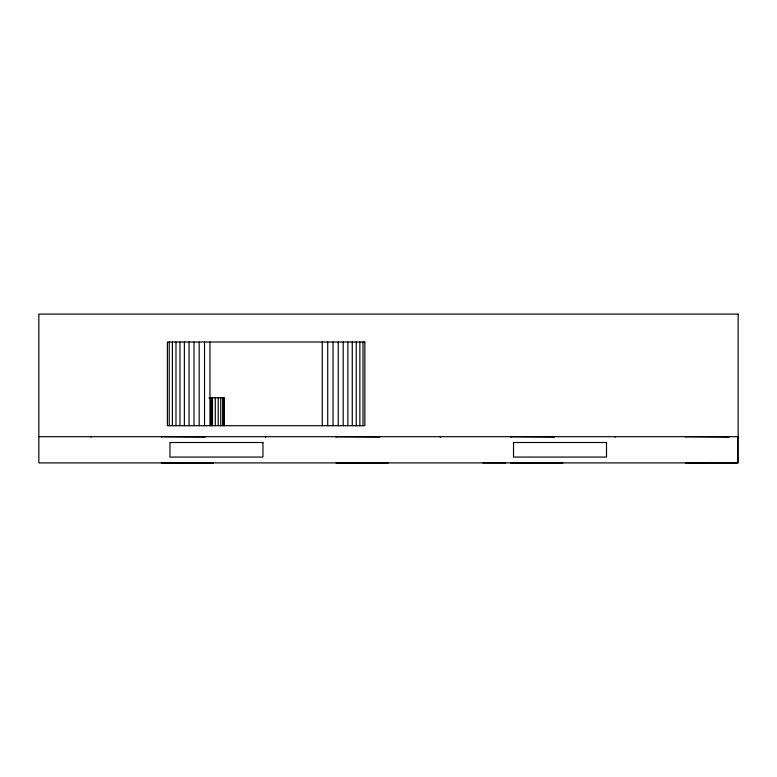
<?xml version="1.0" encoding="UTF-8"?>
<svg xmlns="http://www.w3.org/2000/svg" width="777" height="777" viewBox="0 0 777 777"><rect width="100%" height="100%" fill="white"/><g stroke="black" fill="none" stroke-linecap="round" stroke-linejoin="round"><path stroke-width="1.17" d="M215.278 425.699L215.278 397.795M218.23 425.699L218.23 397.795M222.669 425.699L222.669 397.795M224.271 425.699L224.271 397.795L208.935 397.795M183.236 462.703L161.422 462.898L213.539 462.898M357.935 462.703L336.111 462.898L388.228 462.898M532.624 462.703L510.81 462.898L562.927 462.898M707.313 462.703L685.499 462.898L737.616 462.898L737.616 436.693M38.85 436.693L738.15 436.693M482.876 462.839L505.769 462.839M729.127 437.062L685.499 436.693L685.499 437.189M554.438 437.062L510.81 436.693L510.81 437.189M379.749 437.062L336.111 436.693L336.111 437.189M205.06 437.062L161.422 436.693L161.422 437.189M615.044 436.693L615.044 437.189M440.345 436.693L440.345 437.189M362.995 342.006L362.995 425.699M359.858 342.006L359.858 425.699M356.264 342.006L356.264 425.699M352.263 342.006L352.263 425.699M347.882 342.006L347.882 425.699M343.191 342.006L343.191 425.699M338.228 342.006L338.228 425.699M333.051 342.006L333.051 425.699M327.719 342.006L327.719 425.699M322.28 342.006L322.28 425.699M265.656 436.693L265.656 437.189M223.863 397.795L223.863 425.699M220.746 397.795L220.746 425.699M212.471 397.795L212.471 425.699M210.858 397.795L210.858 425.699M209.965 342.006L209.965 425.699M204.526 342.006L204.526 425.699M199.194 342.006L199.194 425.699M194.017 342.006L194.017 425.699M189.054 342.006L189.054 425.699M184.363 342.006L184.363 425.699M179.982 342.006L179.982 425.699M175.981 342.006L175.981 425.699M172.387 342.006L172.387 425.699M169.25 342.006L169.25 425.699M90.967 436.693L90.967 437.189M212.072 397.795L212.072 425.699L212.053 397.795M738.15 314.102L38.85 314.102L38.85 462.898L738.15 462.898L738.15 314.102M364.84 342.006L167.405 342.006L167.405 425.699L364.84 425.699L364.84 342.006M262.947 442.511L169.959 442.511L169.959 457.07L262.947 457.07L262.947 442.511M606.507 442.511L513.519 442.511L513.519 457.07L606.507 457.07L606.507 442.511"/></g></svg>
